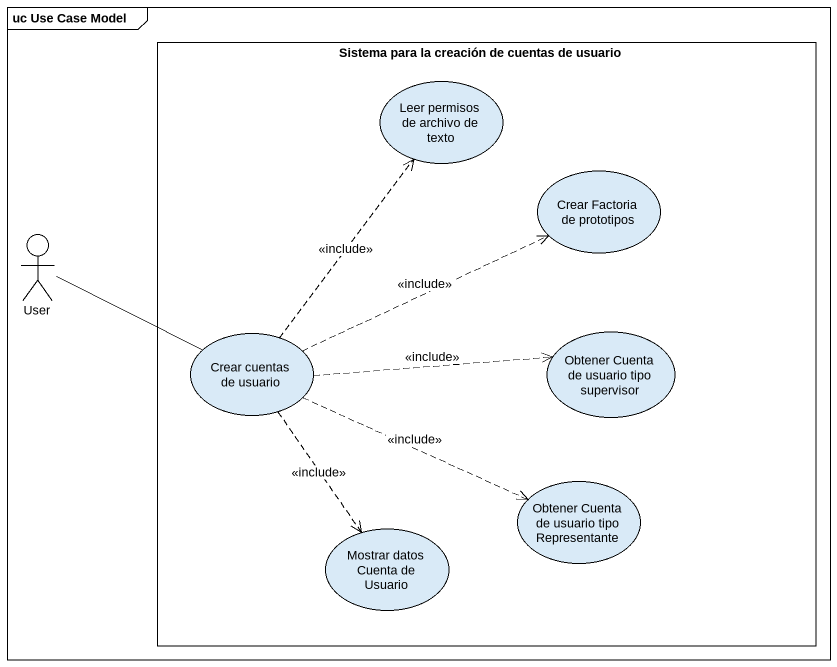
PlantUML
@startuml
mainframe uc Use Case Model
rectangle "Sistema para la creación de cuentas de usuario" as Sistema_para_la_creación_de {
  usecase "Leer permisos de archivo de texto" as Leer_permisos_de_archivo_de
  usecase "Crear Factoria de prototipos" as Crear_Factoria_de_prototipos
  usecase "Crear cuentas de usuario" as Crear_cuentas_de_usuario
  usecase "Obtener Cuenta de usuario tipo supervisor" as Obtener_Cuenta_de_usuario
  usecase "Mostrar datos Cuenta de Usuario" as Mostrar_datos_Cuenta_de
  usecase "Obtener Cuenta de usuario tipo Representante" as Obtener_Cuenta_de_usuario_2
}
actor User
User -right- Crear_cuentas_de_usuario
Crear_cuentas_de_usuario .up.> Leer_permisos_de_archivo_de : <<include>>
Crear_cuentas_de_usuario .right.> Crear_Factoria_de_prototipos : <<include>>
Crear_cuentas_de_usuario .right.> Obtener_Cuenta_de_usuario : <<include>>
Crear_cuentas_de_usuario ..> Mostrar_datos_Cuenta_de : <<include>>
Crear_cuentas_de_usuario .right.> Obtener_Cuenta_de_usuario_2 : <<include>>
@enduml
